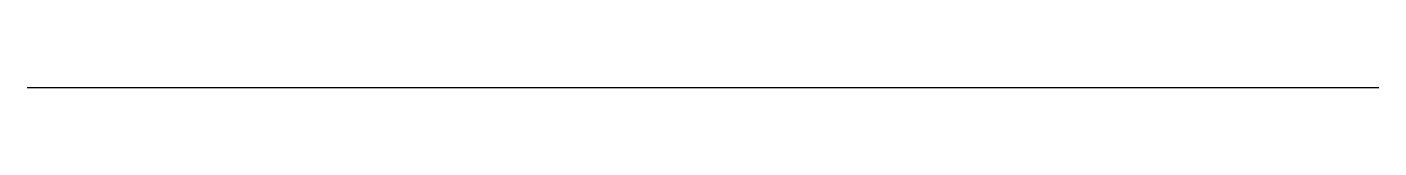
# Model space of a CAD drawing. Header units: millimetres. Extents: x 0 to 2800, y 2400 to 2400.
import ezdxf

# ---------------------------------------------------------------- set-up
doc = ezdxf.new("R2010")
doc.units = ezdxf.units.MM

msp = doc.modelspace()

# ---------------------------------------------------------------- linework, layer by layer
for p, q in [((0, 2400, 144), (2800, 2400, 144)), ((0, 2400, 144), (0, 2400, 145)), ((0, 2400, 145), (2800, 2400, 145)), ((2800, 2400, 144), (2800, 2400, 145))]:
    msp.add_line(p, q)

doc.saveas('drawing.dxf')
